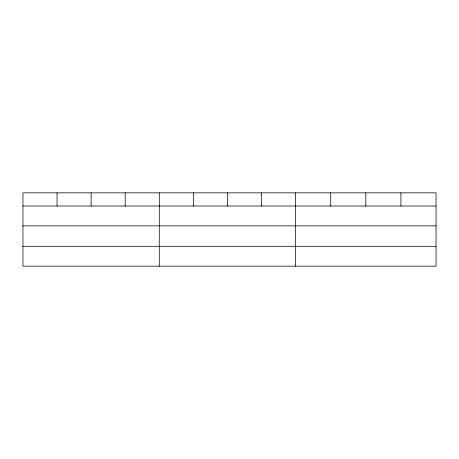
<?xml version="1.0" encoding="UTF-8"?>
<svg xmlns="http://www.w3.org/2000/svg" width="459" height="459" viewBox="0 0 459 459"><rect width="100%" height="100%" fill="white"/><g stroke="black" fill="none" stroke-linecap="round" stroke-linejoin="round"><path stroke-width="0.69" d="M436.05 225.862L436.05 192.849L22.95 192.849L22.95 266.151L436.05 266.151L436.05 225.862L22.95 225.862M22.95 206.016L436.05 206.016M22.95 246.311L436.05 246.311M400.936 192.849L400.936 206.016M365.823 192.849L365.823 206.016M330.709 192.849L330.709 206.016M295.596 192.849L295.596 266.151M261.515 192.849L261.515 206.016M227.434 192.849L227.434 206.016M193.354 192.849L193.354 206.016M159.273 192.849L159.273 266.151M125.192 192.849L125.192 206.016M91.112 192.849L91.112 206.016M57.031 192.849L57.031 206.016"/></g></svg>
